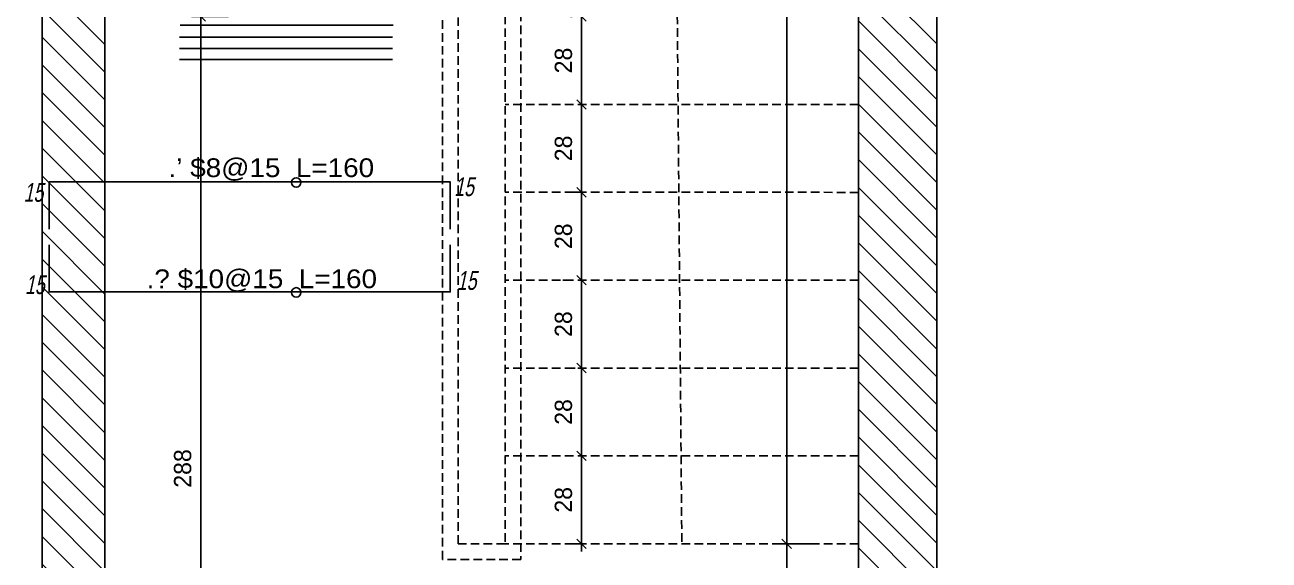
# Model space of a CAD drawing. Header units: inches. Extents: x -5298 to 11252, y 8210 to 22495.
# Drawn here: x 9368.8 to 9765.1, y 12628.7 to 12799.2 of the extents above; entities that cross this region are included whole.
import ezdxf
from ezdxf.enums import TextEntityAlignment as Align

# ---------------------------------------------------------------- set-up
doc = ezdxf.new("R2010")
doc.units = ezdxf.units.IN
doc.header["$LTSCALE"] = 11
doc.header["$MEASUREMENT"] = 0
doc.linetypes.add('DASHED2', pattern=[0.375, 0.25, -0.125])
doc.linetypes.add('HIDDEN', pattern=[0.375, 0.25, -0.125])
doc.layers.get('Defpoints').update_dxf_attribs({"color": 40})
for name, color, linetype in [('BEAM', 3, 'Continuous'), ('dim', 3, 'Continuous'), ('dim-50-v', 2, 'Continuous'), ('ENG_beton nifsak', 4, 'Continuous'), ('ENG_beton ole', 3, 'DASHED2'), ('HATCH', 8, 'Continuous'), ('iron-txt', 3, 'Continuous'), ('IRON6', 6, 'Continuous'), ('TEXT3', 3, 'Continuous'), ('V', 1, 'Continuous')]:
    doc.layers.add(name, color=color, linetype=linetype)
doc.styles.add('AA', font='hebtxt', dxfattribs={"width": 0.8, "oblique": 8})
doc.styles.add('HEBTXT', font='hebtxt-weld.shx')
doc.dimstyles.new('25', dxfattribs={"dimtxt": 5.5, "dimasz": 3, "dimexe": 3, "dimexo": 6, "dimgap": 3, "dimtad": 1, "dimdec": 0, "dimrnd": 0.5, "dimdsep": 46, "dimtxsty": 'HEBTXT', "dimblk1": 'OBLIQUE', "dimblk2": 'OBLIQUE', "dimsah": 1, "dimcen": 1, "dimdle": 2.5, "dimclre": 9, "dimclrt": 3, "dimadec": 0, "dimazin": 0, "dimtfac": 1, "dimtdec": 0, "dimtix": 1, "dimtmove": 2, "dimatfit": 3, "dimldrblk": 'OBLIQUE', "dimfxl": 1, "dimtolj": 1, "dimarcsym": 0})

# ---------------------------------------------------------------- blocks, each defined once
blk = doc.blocks.new('_OBLIQUE')
at = {"color": 0, "linetype": 'ByBlock'}
blk.add_line((-0.5, -0.5), (0.5, 0.5), dxfattribs=at)
blk = doc.blocks.new('*D299')
at = {"layer": 'Defpoints', "color": 0, "linetype": 'Continuous', "transparency": 16777216}
for p in [(9439.6, 12801.87), (9424.79, 12513.86), (9437.74, 12513.86)]:
    blk.add_point(p, dxfattribs=at)
at = {"layer": 'dim-50-v', "color": 9, "linetype": 'Continuous', "lineweight": -2, "transparency": 16777216}
for p, q in [((9433.6, 12801.87), (9421.79, 12801.87)), ((9431.74, 12513.86), (9421.79, 12513.86))]:
    blk.add_line(p, q, dxfattribs=at)
at = {"layer": 'dim-50-v', "color": 0, "linetype": 'Continuous', "lineweight": -2, "transparency": 16777216}
blk.add_line((9424.79, 12804.37), (9424.79, 12511.36), dxfattribs=at)
at = {"layer": 'dim-50-v', "color": 0, "linetype": 'Continuous', "lineweight": -2, "transparency": 16777216, "xscale": 3, "yscale": 3, "zscale": 3}
for p, rotation in [((9424.79, 12801.87), 90), ((9424.79, 12513.86), 270)]:
    blk.add_blockref('_OBLIQUE', p, dxfattribs=dict(at, rotation=rotation))
at = {"layer": 'dim-50-v', "color": 3, "linetype": 'Continuous', "transparency": 16777216, "insert": (9419.04, 12657.87), "char_height": 5.5, "attachment_point": 5, "rotation": 90, "style": 'HEBTXT'}
blk.add_mtext('\\A1;288', dxfattribs=at)
blk = doc.blocks.new('*D301')
at = {"layer": 'Defpoints', "color": 0, "linetype": 'Continuous', "transparency": 16777216}
for p in [(9632, 13053.88, 0), (9611.43, 12633.87), (9626.47, 12633.87, 0)]:
    blk.add_point(p, dxfattribs=at)
at = {"layer": 'dim-50-v', "color": 0, "linetype": 'Continuous', "lineweight": -2, "transparency": 16777216}
blk.add_line((9611.43, 13056.38), (9611.43, 12631.37), dxfattribs=at)
at = {"layer": 'dim-50-v', "color": 9, "linetype": 'Continuous', "lineweight": -2, "transparency": 16777216}
for p, q in [((9626, 13053.88), (9608.43, 13053.88)), ((9620.47, 12633.87), (9608.43, 12633.87))]:
    blk.add_line(p, q, dxfattribs=at)
at = {"layer": 'dim-50-v', "color": 0, "linetype": 'Continuous', "lineweight": -2, "transparency": 16777216, "xscale": 3, "yscale": 3, "zscale": 3}
for p, rotation in [((9611.43, 13053.88), 90), ((9611.43, 12633.87), 270)]:
    blk.add_blockref('_OBLIQUE', p, dxfattribs=dict(at, rotation=rotation))
at = {"layer": 'dim-50-v', "color": 3, "linetype": 'Continuous', "transparency": 16777216, "insert": (9605.68, 12843.88), "char_height": 5.5, "attachment_point": 5, "rotation": 90, "style": 'HEBTXT'}
blk.add_mtext('\\A1;15*28=420', dxfattribs=at)
blk = doc.blocks.new('*D302')
at = {"layer": 'Defpoints', "color": 0, "linetype": 'Continuous', "transparency": 16777216}
for p in [(9621.54, 12633.87, 0), (9611.43, 12513.87), (9626.47, 12513.87, 0)]:
    blk.add_point(p, dxfattribs=at)
at = {"layer": 'dim-50-v', "color": 0, "linetype": 'Continuous', "lineweight": -2, "transparency": 16777216}
blk.add_line((9611.43, 12636.37), (9611.43, 12511.37), dxfattribs=at)
at = {"layer": 'dim-50-v', "color": 9, "linetype": 'Continuous', "lineweight": -2, "transparency": 16777216}
for p, q in [((9615.54, 12633.87), (9608.43, 12633.87)), ((9620.47, 12513.87), (9608.43, 12513.87))]:
    blk.add_line(p, q, dxfattribs=at)
at = {"layer": 'dim-50-v', "color": 0, "linetype": 'Continuous', "lineweight": -2, "transparency": 16777216, "xscale": 3, "yscale": 3, "zscale": 3}
for p, rotation in [((9611.43, 12633.87), 90), ((9611.43, 12513.87), 270)]:
    blk.add_blockref('_OBLIQUE', p, dxfattribs=dict(at, rotation=rotation))
at = {"layer": 'dim-50-v', "color": 3, "linetype": 'Continuous', "transparency": 16777216, "insert": (9605.68, 12573.87), "char_height": 5.5, "attachment_point": 5, "rotation": 90, "style": 'HEBTXT'}
blk.add_mtext('\\A1;120', dxfattribs=at)
blk = doc.blocks.new('*D343')
at = {"layer": 'Defpoints', "color": 0, "linetype": 'Continuous', "transparency": 16777216}
for p in [(9548.59, 12801.88, 0), (9546.08, 12773.88), (9549.08, 12773.88, 0)]:
    blk.add_point(p, dxfattribs=at)
at = {"layer": 'dim-50-v', "color": 9, "linetype": 'Continuous', "lineweight": -2, "transparency": 16777216}
for p, q in [((9542.59, 12801.88), (9543.08, 12801.88)), ((9543.08, 12773.88), (9543.08, 12773.88))]:
    blk.add_line(p, q, dxfattribs=at)
at = {"layer": 'dim-50-v', "color": 0, "linetype": 'Continuous', "lineweight": -2, "transparency": 16777216}
blk.add_line((9546.08, 12804.38), (9546.08, 12771.38), dxfattribs=at)
at = {"layer": 'dim-50-v', "color": 0, "linetype": 'Continuous', "lineweight": -2, "transparency": 16777216, "xscale": 3, "yscale": 3, "zscale": 3}
for p, rotation in [((9546.08, 12801.88), 90), ((9546.08, 12773.88), 270)]:
    blk.add_blockref('_OBLIQUE', p, dxfattribs=dict(at, rotation=rotation))
at = {"layer": 'dim-50-v', "color": 3, "linetype": 'Continuous', "transparency": 16777216, "insert": (9540.33, 12787.88), "char_height": 5.5, "attachment_point": 5, "rotation": 90, "style": 'HEBTXT'}
blk.add_mtext('\\A1;28', dxfattribs=at)
blk = doc.blocks.new('*D344')
at = {"layer": 'Defpoints', "color": 0, "linetype": 'Continuous', "transparency": 16777216}
for p in [(9549.08, 12773.88, 0), (9546.08, 12745.88), (9552.16, 12745.88, 0)]:
    blk.add_point(p, dxfattribs=at)
at = {"layer": 'dim-50-v', "color": 9, "linetype": 'Continuous', "lineweight": -2, "transparency": 16777216}
for p, q in [((9543.08, 12773.88), (9543.08, 12773.88)), ((9546.16, 12745.88), (9543.08, 12745.88))]:
    blk.add_line(p, q, dxfattribs=at)
at = {"layer": 'dim-50-v', "color": 0, "linetype": 'Continuous', "lineweight": -2, "transparency": 16777216}
blk.add_line((9546.08, 12776.38), (9546.08, 12743.38), dxfattribs=at)
at = {"layer": 'dim-50-v', "color": 0, "linetype": 'Continuous', "lineweight": -2, "transparency": 16777216, "xscale": 3, "yscale": 3, "zscale": 3}
for p, rotation in [((9546.08, 12773.88), 90), ((9546.08, 12745.88), 270)]:
    blk.add_blockref('_OBLIQUE', p, dxfattribs=dict(at, rotation=rotation))
at = {"layer": 'dim-50-v', "color": 3, "linetype": 'Continuous', "transparency": 16777216, "insert": (9540.33, 12759.88), "char_height": 5.5, "attachment_point": 5, "rotation": 90, "style": 'HEBTXT'}
blk.add_mtext('\\A1;28', dxfattribs=at)
blk = doc.blocks.new('*D389')
at = {"layer": 'Defpoints', "color": 0, "linetype": 'Continuous', "transparency": 16777216}
for p in [(9552.16, 12745.88, 0), (9546.08, 12717.88, 0), (9546.08, 12717.88)]:
    blk.add_point(p, dxfattribs=at)
at = {"layer": 'dim-50-v', "color": 0, "linetype": 'Continuous', "lineweight": -2, "transparency": 16777216}
blk.add_line((9546.08, 12748.38), (9546.08, 12715.38), dxfattribs=at)
at = {"layer": 'dim-50-v', "color": 9, "linetype": 'Continuous', "lineweight": -2, "transparency": 16777216}
for p, q in [((9546.16, 12745.88), (9543.08, 12745.88)), ((9540.08, 12717.88), (9543.08, 12717.88))]:
    blk.add_line(p, q, dxfattribs=at)
at = {"layer": 'dim-50-v', "color": 0, "linetype": 'Continuous', "lineweight": -2, "transparency": 16777216, "xscale": 3, "yscale": 3, "zscale": 3}
for p, rotation in [((9546.08, 12745.88), 90), ((9546.08, 12717.88), 270)]:
    blk.add_blockref('_OBLIQUE', p, dxfattribs=dict(at, rotation=rotation))
at = {"layer": 'dim-50-v', "color": 3, "linetype": 'Continuous', "transparency": 16777216, "insert": (9540.33, 12731.88), "char_height": 5.5, "attachment_point": 5, "rotation": 90, "style": 'HEBTXT'}
blk.add_mtext('\\A1;28', dxfattribs=at)
blk = doc.blocks.new('*D390')
at = {"layer": 'Defpoints', "color": 0, "linetype": 'Continuous', "transparency": 16777216}
for p in [(9546.08, 12717.88, 0), (9546.08, 12689.88), (9550, 12689.88, 0)]:
    blk.add_point(p, dxfattribs=at)
at = {"layer": 'dim-50-v', "color": 0, "linetype": 'Continuous', "lineweight": -2, "transparency": 16777216}
blk.add_line((9546.08, 12720.38), (9546.08, 12687.38), dxfattribs=at)
at = {"layer": 'dim-50-v', "color": 9, "linetype": 'Continuous', "lineweight": -2, "transparency": 16777216}
for p, q in [((9540.08, 12717.88), (9543.08, 12717.88)), ((9544, 12689.88), (9543.08, 12689.88))]:
    blk.add_line(p, q, dxfattribs=at)
at = {"layer": 'dim-50-v', "color": 0, "linetype": 'Continuous', "lineweight": -2, "transparency": 16777216, "xscale": 3, "yscale": 3, "zscale": 3}
for p, rotation in [((9546.08, 12717.88), 90), ((9546.08, 12689.88), 270)]:
    blk.add_blockref('_OBLIQUE', p, dxfattribs=dict(at, rotation=rotation))
at = {"layer": 'dim-50-v', "color": 3, "linetype": 'Continuous', "transparency": 16777216, "insert": (9540.33, 12703.88), "char_height": 5.5, "attachment_point": 5, "rotation": 90, "style": 'HEBTXT'}
blk.add_mtext('\\A1;28', dxfattribs=at)
blk = doc.blocks.new('*D391')
at = {"layer": 'Defpoints', "color": 0, "linetype": 'Continuous', "transparency": 16777216}
for p in [(9550, 12689.88, 0), (9546.08, 12661.88), (9548.46, 12661.88, 0)]:
    blk.add_point(p, dxfattribs=at)
at = {"layer": 'dim-50-v', "color": 0, "linetype": 'Continuous', "lineweight": -2, "transparency": 16777216}
blk.add_line((9546.08, 12692.38), (9546.08, 12659.38), dxfattribs=at)
at = {"layer": 'dim-50-v', "color": 9, "linetype": 'Continuous', "lineweight": -2, "transparency": 16777216}
for p, q in [((9544, 12689.88), (9543.08, 12689.88)), ((9542.46, 12661.88), (9543.08, 12661.88))]:
    blk.add_line(p, q, dxfattribs=at)
at = {"layer": 'dim-50-v', "color": 0, "linetype": 'Continuous', "lineweight": -2, "transparency": 16777216, "xscale": 3, "yscale": 3, "zscale": 3}
for p, rotation in [((9546.08, 12689.88), 90), ((9546.08, 12661.88), 270)]:
    blk.add_blockref('_OBLIQUE', p, dxfattribs=dict(at, rotation=rotation))
at = {"layer": 'dim-50-v', "color": 3, "linetype": 'Continuous', "transparency": 16777216, "insert": (9540.33, 12675.88), "char_height": 5.5, "attachment_point": 5, "rotation": 90, "style": 'HEBTXT'}
blk.add_mtext('\\A1;28', dxfattribs=at)
blk = doc.blocks.new('*D392')
at = {"layer": 'Defpoints', "color": 0, "linetype": 'Continuous', "transparency": 16777216}
for p in [(9548.46, 12661.88, 0), (9546.08, 12633.88), (9551.64, 12633.88, 0)]:
    blk.add_point(p, dxfattribs=at)
at = {"layer": 'dim-50-v', "color": 0, "linetype": 'Continuous', "lineweight": -2, "transparency": 16777216}
blk.add_line((9546.08, 12664.38), (9546.08, 12631.38), dxfattribs=at)
at = {"layer": 'dim-50-v', "color": 9, "linetype": 'Continuous', "lineweight": -2, "transparency": 16777216}
for p, q in [((9542.46, 12661.88), (9543.08, 12661.88)), ((9545.64, 12633.88), (9543.08, 12633.88))]:
    blk.add_line(p, q, dxfattribs=at)
at = {"layer": 'dim-50-v', "color": 0, "linetype": 'Continuous', "lineweight": -2, "transparency": 16777216, "xscale": 3, "yscale": 3, "zscale": 3}
for p, rotation in [((9546.08, 12661.88), 90), ((9546.08, 12633.88), 270)]:
    blk.add_blockref('_OBLIQUE', p, dxfattribs=dict(at, rotation=rotation))
at = {"layer": 'dim-50-v', "color": 3, "linetype": 'Continuous', "transparency": 16777216, "insert": (9540.33, 12647.88), "char_height": 5.5, "attachment_point": 5, "rotation": 90, "style": 'HEBTXT'}
blk.add_mtext('\\A1;28', dxfattribs=at)
blk = doc.blocks.new('jhgfr')
at = {"layer": 'ENG_beton nifsak', "ltscale": 5}
for p, q in [((8600.8, 12537.65, 0), (8600.81, 13247.54, 0)), ((8885.75, 12537.65, 0), (8885.81, 13247.54, 0))]:
    blk.add_line(p, q, dxfattribs=at)
at = {"layer": 'ENG_beton nifsak', "ltscale": 5, "extrusion": (-4.90799e-09, 1.6471e-17, 1), "elevation": 0}
blk.add_lwpolyline([(8860.8, 12557.65), (8860.81, 13227.54), (8620.81, 13227.54), (8620.8, 12557.66)], dxfattribs=at)

msp = doc.modelspace()

# ---------------------------------------------------------------- hatches: boundary and pattern name
at = {"layer": 'HATCH', "linetype": 'Continuous', "transparency": 33554687}
h = msp.add_hatch(dxfattribs=at)
h.set_pattern_fill('ANSI31', color=256, scale=50, angle=270)
h.set_pattern_definition([(315, (1823.91, -2582.264), (4.4194174, 4.4194174), [])])
h.paths.add_polyline_path([(9659.26, 12928.91), (9750.3, 12928.91), (9750.3, 12931.2), (9765.1, 12936.52), (9733.72, 12941.26), (9750.59, 12949.84), (9750.59, 12958.91), (9664.52, 12958.91), (9664.75, 13203.61), (9374.25, 13203.87), (9374.27, 12493.86), (9503.04, 12493.86), (9503.04, 12513.86), (9394.25, 12513.86), (9394.25, 13173.87), (9634.25, 13173.88), (9634.26, 12913.88), (9634.26, 12913.88), (9634.26, 12913.88), (9634.26, 12913.88), (9634.26, 12885.88), (9634.27, 12885.88), (9634.27, 12885.88), (9634.26, 12885.88), (9634.27, 12513.87), (9628.04, 12513.86), (9628.04, 12494.14), (9659.27, 12494.16)])

# ---------------------------------------------------------------- linework, layer by layer
at = {"layer": 'dim', "elevation": 0}
for points in [[(9455.19, 12801.87, 0, 2.5, 0), (9455.18, 12785.9, 0, 0, 0), (9455.18, 12749.18, 0, 0, 0)], [(9440.75, 12788.2, 0, 2.5, 0), (9440.74, 12773.71, 0, 0, 0), (9440.87, 12292.93, 0, 0, 0)], [(9579.38, 12633.88, 0, 2.5, 0), (9579.37, 12625.78, 0, 0, 0), (9579.37, 12561.33, 0, 0, 0)]]:
    msp.add_lwpolyline(points, format="xyseb", dxfattribs=at)
at = {"layer": 'dim'}
msp.add_lwpolyline([(9455.18, 12628.88, 0, 2.5, 0), (9455.18, 12641.48, 0, 0, 0), (9455.18, 12749.18, 0, 0, 0)], format="xyseb", dxfattribs=at)
for centre in [(9455.21, 12749.01), (9455.21, 12713.99)]:
    msp.add_circle(centre, 1.5, dxfattribs=at)
at = {"layer": 'ENG_beton ole', "ltscale": 2}
for points in [[(9503.04, 12513.86), (9503.04, 12493.86), (9374.27, 12493.86), (9374.25, 13203.87), (9664.75, 13203.61), (9664.52, 12958.91), (9750.59, 12958.91)], [(9659.26, 12928.91), (9659.27, 12494.16), (9628.04, 12494.14), (9628.04, 12513.86), (9634.27, 12513.87), (9634.25, 13173.88), (9394.25, 13173.87), (9394.25, 12513.86), (9503.04, 12513.86)]]:
    msp.add_lwpolyline(points, dxfattribs=at)
at = {"layer": 'IRON6'}
for p, q in [((9486.11, 12799.11, 0), (9418.19, 12799.11, 0)), ((9485.83, 12795.29, 0), (9418.02, 12795.29, 0)), ((9485.83, 12791.66, 0), (9418.02, 12791.66, 0)), ((9485.83, 12788.2, 0), (9418.02, 12788.2, 0))]:
    msp.add_line(p, q, dxfattribs=at)
for points in [[(9376.45, 12734.18), (9376.45, 12749.18), (9504.26, 12749.18), (9504.25, 12734.18)], [(9376.45, 12729.16), (9376.45, 12714.16), (9504.26, 12714.16), (9504.26, 12729.16)]]:
    msp.add_lwpolyline(points, dxfattribs=at)
at = {"layer": 'V', "linetype": 'HIDDEN', "extrusion": (2.81485e-18, 1.00825e-08, 1)}
for p, q in [((9521.76, 13053.88), (9521.77, 12633.88)), ((9634.27, 12773.87), (9521.77, 12773.88)), ((9634.27, 12745.87), (9521.77, 12745.88)), ((9634.27, 12717.87), (9521.77, 12717.88)), ((9634.27, 12689.87), (9521.77, 12689.88)), ((9634.27, 12661.87), (9521.77, 12661.88)), ((9634.27, 12633.87), (9521.77, 12633.88))]:
    msp.add_line(p, q, dxfattribs=at)
at = {"layer": 'V', "linetype": 'HIDDEN'}
for points in [[(9526.77, 12628.88), (9501.77, 12628.88), (9501.76, 13058.89), (9526.76, 13058.89)], [(9521.77, 12633.88), (9506.77, 12633.88), (9506.76, 13053.88), (9521.76, 13053.88)]]:
    msp.add_lwpolyline(points, close=True, dxfattribs=at)
at = {"layer": 'V', "linetype": 'HIDDEN', "extrusion": (-1.13393e-08, 2.61411e-08, 1), "elevation": 0}
msp.add_lwpolyline([(9574.46, 13053.88), (9578.02, 12633.88)], dxfattribs=at)

# ---------------------------------------------------------------- block references
at = {"layer": 'BEAM', "linetype": 'Continuous'}
msp.add_blockref('jhgfr', (773.45, -43.79, 0), dxfattribs=at)

# ---------------------------------------------------------------- texts
at = {"layer": 'iron-txt', "style": 'HEBTXT', "width": 1.11}
for s, p in [('.’ $8@15  L=160', (9447.27, 12753.34)), ('.%%154 $10@15  L=160', (9444.24, 12717.94, 0))]:
    msp.add_text(s, height=5.9765, dxfattribs=at).set_placement(p, align=Align.MIDDLE)
at = {"layer": 'TEXT3', "style": 'AA', "oblique": 12, "width": 0.7}
for p in [(9505.51, 12744.65, 0), (9368.34, 12742.85), (9368.81, 12713.45), (9506.34, 12714.78, 0)]:
    msp.add_text('15', height=6, dxfattribs=at).set_placement(p)

# ---------------------------------------------------------------- dimensions: what is measured, and where the dimension line sits
at = {"layer": 'dim-50-v', "linetype": 'Continuous'}
dim = msp.add_linear_dim(base=(9611.43, 12633.87, 0), p1=(9632, 13053.88, 0), p2=(9626.47, 12633.87, 0), angle=90, text='15*28=420', dimstyle='25', dxfattribs=at)
dim.commit()
dim.dimension.update_dxf_attribs({"geometry": '*D301', "text_midpoint": (9605.68, 12843.88, 0)})
for base, p1, p2, picture, middle in [((9424.79, 12513.86, 0), (9439.6, 12801.87, 0), (9437.74, 12513.86, 0), '*D299', (9419.04, 12657.87, 0)), ((9546.08, 12773.88, 0), (9548.59, 12801.88), (9549.08, 12773.88), '*D343', (9540.33, 12787.88, 0)), ((9546.08, 12745.88, 0), (9549.08, 12773.88), (9552.16, 12745.88), '*D344', (9540.33, 12759.88, 0)), ((9546.08, 12717.88, 0), (9552.16, 12745.88), (9546.08, 12717.88), '*D389', (9540.33, 12731.88, 0)), ((9546.08, 12689.88, 0), (9546.08, 12717.88), (9550, 12689.88), '*D390', (9540.33, 12703.88, 0)), ((9546.08, 12661.88, 0), (9550, 12689.88), (9548.46, 12661.88), '*D391', (9540.33, 12675.88, 0)), ((9546.08, 12633.88, 0), (9548.46, 12661.88), (9551.64, 12633.88), '*D392', (9540.33, 12647.88, 0)), ((9611.43, 12513.87, 0), (9621.54, 12633.87, 0), (9626.47, 12513.87, 0), '*D302', (9605.68, 12573.87, 0))]:
    dim = msp.add_linear_dim(base=base, p1=p1, p2=p2, angle=90, dimstyle='25', dxfattribs=at)
    dim.commit()
    dim.dimension.update_dxf_attribs({"geometry": picture, "text_midpoint": middle})

doc.saveas('drawing.dxf')
